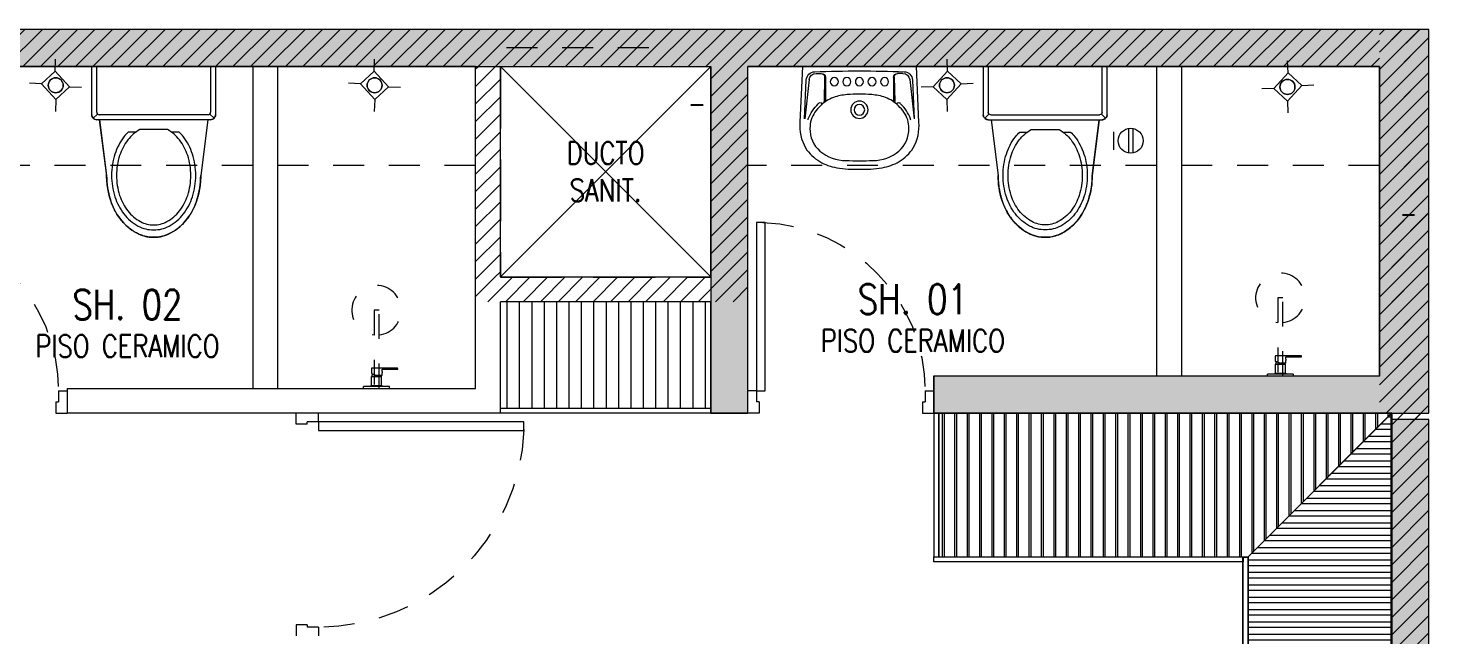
# Model space of a CAD drawing. Header units: millimetres. Extents: x 3738 to 3833, y 1327 to 1657.
# Drawn here: x 3785.86 to 3791.52, y 1460.61 to 1463.07 of the extents above; entities that cross this region are included whole.
import ezdxf
from ezdxf.enums import TextEntityAlignment as Align

# ---------------------------------------------------------------- set-up
doc = ezdxf.new("R2010")
doc.units = ezdxf.units.MM
for name, pattern in [('HIDDEN', [0.375, 0.25, -0.125]), ('HIDDEN2', [0.1875, 0.125, -0.0625]), ('X-REF_DP_Arquitectura$0$HIDDEN', [0.375, 0.25, -0.125])]:
    doc.linetypes.add(name, pattern=pattern)
doc.layers.get('0').update_dxf_attribs({"color": 251, "lineweight": 9})
for name, color, linetype, lineweight in [('A-07', 251, 'Continuous', 13), ('A-LINEAS', 251, 'Continuous', 13), ('A-MOBILIARIO', 251, 'Continuous', 13), ('A-MURO BAJO', 251, 'Continuous', 13), ('A-MUROS', 251, 'Continuous', 13), ('A-PROYECCIONES', 251, 'HIDDEN2', 13), ('A-SANITARIOS', 251, 'Continuous', 13), ('A-TEXTO-ACABADO PISO', 251, 'Continuous', 13), ('A-TEXTO-AMBIENTE', 251, 'Continuous', 13), ('A_20_Estructuras', 251, 'Continuous', 13), ('A_30_DispositivosSanit', 251, 'Continuous', 13), ('A_50_TextoAmbiente', 251, 'Continuous', 13), ('A_50_TextoIndicaciones', 251, 'Continuous', 13), ('A_50_Vigas', 251, 'X-REF_DP_Arquitectura$0$HIDDEN', 13), ('A_60_HatchEstructuras', 251, 'Continuous', 13), ('DLP_MOBILIARIO FIJO', 251, 'Continuous', 13), ('MURO CF 120', 251, 'Continuous', 13), ('MURO CF 60', 251, 'Continuous', 13)]:
    doc.layers.add(name, color=color, linetype=linetype, lineweight=lineweight)
doc.styles.add('ROMANS', font='romans.shx', dxfattribs={"width": 0.8})
pattern_1 = [(45, (-21.67, -43.67528), (-0.03535534, 0.03535534), [])]
pattern_2 = [(45, (131.3, -47.8), (-0.035355339, 0.035355339), [])]

# ---------------------------------------------------------------- blocks, each defined once
blk = doc.blocks.new('EF-P2-P4')
at = {"layer": 'A_60_HatchEstructuras'}
h = blk.add_hatch(color=256, dxfattribs=at)
h.dxf.hatch_style = 1
h.paths.add_polyline_path([(21.7, -7.525), (11.7, -7.525), (11.7, -7.675), (15.25, -7.675), (15.25, -9.075), (15.45, -9.075), (15.45, -7.675), (18.8, -7.675), (18.8, -9.075), (18.95, -9.075), (18.95, -7.675), (21.5, -7.675), (21.5, -8.925), (19.7, -8.925), (19.7, -9.075), (21.7, -9.075)])
h.paths.add_polyline_path([(15.45, -4.775), (15.25, -4.775), (15.25, -6.175), (11.7, -6.175), (11.7, -6.325), (21.1, -6.325), (21.1, -4.925), (21.525, -4.925), (21.525, -4.775), (19.25, -4.775), (19.25, -4.925), (20.9, -4.925), (20.9, -6.175), (18.5, -6.175), (18.5, -4.775), (18.35, -4.775), (18.35, -6.175), (15.45, -6.175)])
h = blk.add_hatch(color=256, dxfattribs=at)
h.dxf.hatch_style = 1
h.paths.add_polyline_path([(21.7, -9.1), (21.55, -9.1), (21.55, -13.225), (20.85, -13.225), (20.85, -13.375), (21.7, -13.375), (21.7, -12.975), (25.5, -12.975), (25.5, -7.525), (22.7, -7.525), (22.7, -7.675), (25.35, -7.675), (25.35, -10.025), (23.15, -10.025), (23.15, -9.475), (22.7, -9.475), (22.7, -9.625), (23, -9.625), (23, -10.175), (25.35, -10.175), (25.35, -12.825), (21.7, -12.825)])
h.paths.add_polyline_path([(25.88, -9.1), (25.68, -9.1), (25.68, -13.375), (26.5, -13.375), (26.5, -13.225), (25.88, -13.225)])
at = {"layer": 'A_20_Estructuras'}
for points in [[(21.7, -7.525), (11.7, -7.525), (11.7, -7.675), (15.25, -7.675), (15.25, -9.075), (15.45, -9.075), (15.45, -7.675), (18.8, -7.675), (18.8, -9.075), (18.95, -9.075), (18.95, -7.675), (21.5, -7.675), (21.5, -8.925), (19.7, -8.925), (19.7, -9.075), (21.7, -9.075)], [(21.7, -9.1), (21.55, -9.1), (21.55, -13.225), (20.85, -13.225), (20.85, -13.375), (21.7, -13.375), (21.7, -12.975), (25.5, -12.975), (25.5, -7.525), (22.7, -7.525), (22.7, -7.675), (25.35, -7.675), (25.35, -10.025), (23.15, -10.025), (23.15, -9.475), (22.7, -9.475), (22.7, -9.625), (23, -9.625), (23, -10.175), (25.35, -10.175), (25.35, -12.825), (21.7, -12.825)]]:
    blk.add_lwpolyline(points, close=True, dxfattribs=at)
at = {"layer": 'A_20_Estructuras', "linetype": 'HIDDEN', "ltscale": 0.5, "elevation": 0}
blk.add_lwpolyline([(18.55, -7.6), (17.95, -7.6)], dxfattribs=at)
at = {"layer": 'A_50_Vigas', "elevation": 0}
blk.add_lwpolyline([(17.95, -7.675), (17.95, -8.525), (18.8, -8.525)], dxfattribs=at)
blk = doc.blocks.new('JUNTA2')
at = {"layer": 'DLP_MOBILIARIO FIJO'}
h = blk.add_hatch(dxfattribs=at)
h.set_pattern_fill('_USER', color=8, scale=0.05, angle=270, pattern_type=0)
h.set_pattern_definition([(270, (-7201.49215, -2443.0019), (0.05, -9e-18), [])])
h.paths.add_polyline_path([(-4.0521, -8.6021), (-5.88, -8.6), (-5.88, -9.18), (-4.6321, -9.1821)])
h = blk.add_hatch(dxfattribs=at)
h.set_pattern_fill('_USER', color=8, scale=0.05, angle=180, pattern_type=0)
h.set_pattern_definition([(180, (-9815.79287, -3201.479934), (-6e-18, -0.05), [])])
h.paths.add_polyline_path([(-4.0521, -9.7321), (-4.0521, -8.6021), (-4.6321, -9.1821), (-4.6321, -9.7321)])
at = {"layer": 'A-MUROS'}
blk.add_lwpolyline([(-3.9, -12.9), (-4.75, -12.9), (-4.75, -12.75), (-4.05, -12.75), (-4.05, -8.6), (-5.9, -8.6)], dxfattribs=at)
at = {"layer": 'DLP_MOBILIARIO FIJO', "color": 8}
blk.add_lwpolyline([(-4.0521, -8.6021), (-5.88, -8.6), (-5.88, -9.18), (-4.6321, -9.1821)], close=True, dxfattribs=at)
at = {"layer": 'DLP_MOBILIARIO FIJO', "color": 8, "elevation": 0}
blk.add_lwpolyline([(-4.0521, -9.7321), (-4.0521, -8.6021), (-4.6321, -9.1821), (-4.6321, -9.7321)], close=True, dxfattribs=at)
at = {"layer": 'DLP_MOBILIARIO FIJO', "elevation": 0}
for points in [[(-5.9, -9.2), (-5.9, -9.18), (-4.6521, -9.1821), (-4.6521, -9.2021)], [(-4.6521, -9.1821), (-4.6321, -9.1821), (-4.6321, -9.7321), (-4.6521, -9.7321)]]:
    blk.add_lwpolyline(points, close=True, dxfattribs=at)
blk = doc.blocks.new('ducha marsano')
at = {"linetype": 'HIDDEN2', "ltscale": 0.5, "extrusion": (-4.9425e-10, -7.91123e-10, -1)}
for p, q in [((-0.01, 0), (0.01, 0)), ((0.01, 0), (0.01, -0.3155)), ((-0.01, -0.3155), (-0.01, 0)), ((0.0225, -0.0515), (-0.0001, -0.0515)), ((0.0225, -0.0515), (0.0225, -0.0627)), ((-0.0205, -0.08), (-0.0205, -0.0601)), ((0.021, -0.0815), (-0.019, -0.0815)), ((-0.0155, -0.058), (-0.0157, -0.058)), ((0.025, -0.0815), (0.021, -0.0815)), ((0.0225, -0.0682), (0.0225, -0.077)), ((0.0225, -0.077), (0.025, -0.077)), ((0.025, -0.077), (0.0771, -0.077)), ((0.0771, -0.0815), (0.025, -0.0815)), ((0.0771, -0.077), (0.0816, -0.077)), ((0.0816, -0.0815), (0.0771, -0.0815)), ((0.0816, -0.077), (0.082, -0.077)), ((0.082, -0.0815), (0.0816, -0.0815)), ((0.082, -0.077), (0.084, -0.077)), ((0.084, -0.0815), (0.082, -0.0815)), ((0.0855, -0.0785), (0.0855, -0.08)), ((0.01, -0.3155), (-0.01, -0.3155))]:
    blk.add_line(p, q, dxfattribs=at)
for centre, radius, start, end in [((-0.0004, -0.0462), 0.02, 323.9581, 354.9298), ((0.0004, -0.0462), 0.02, 185.0702, 195.2705), ((0.019, -0.08), 0.0015, 270, 360), ((-0.084, -0.0785), 0.0015, 90, 180), ((-0.084, -0.08), 0.0015, 180, 270), ((0, -0.3155), 0.1, 95.7392, 84.2608)]:
    blk.add_arc(centre, radius, start, end, dxfattribs=at)
at = {"linetype": 'HIDDEN2', "ltscale": 0.5, "extrusion": (-4.94252e-10, -7.91124e-10, -1)}
blk.add_ellipse((0, -0.0515), major_axis=(-0.0225, -0.0095), ratio=0.001448, start_param=0.425436, end_param=1.567366, dxfattribs=at)
at = {"linetype": 'HIDDEN2', "ltscale": 0.5}
for points, degree in [([(-0.0305, 0), (0, 0), (0.0305, 0)], 2), ([(0.0305, 0), (0.0415, 0), (0.0525, 0)], 2), ([(0.0525, 0), (0.0525, -0.0038), (0.0525, -0.0075)], 2), ([(-0.0525, 0), (-0.0525, -0.0038), (-0.0525, -0.0075)], 2), ([(-0.0525, 0), (-0.0415, 0), (-0.0305, 0)], 2), ([(-0.0525, -0.0075), (-0.0525, -0.0075), (-0.0525, -0.0075)], 2), ([(0.0305, -0.008), (0, -0.008), (-0.0305, -0.008)], 2), ([(-0.0215, -0.008), (-0.0215, -0.0093), (-0.0215, -0.0105)], 2), ([(-0.021, -0.011), (-0.007, -0.011), (0.007, -0.011), (0.021, -0.011)], 3), ([(-0.02, -0.011), (-0.02, -0.0294), (-0.02, -0.0477)], 2), ([(-0.0197, -0.048), (0, -0.048), (0.0197, -0.048)], 2), ([(0.02, -0.011), (0.02, -0.0294), (0.02, -0.0477)], 2), ([(0.0215, -0.008), (0.0215, -0.0093), (0.0215, -0.0105)], 2)]:
    blk.add_open_spline(points, degree=degree, dxfattribs=at)
for points, weights in [([(-0.0525, -0.0075), (-0.0525, -0.0075), (-0.0525, -0.0075)], [1, 0.990847086912, 0.982266230892]), ([(-0.052, -0.008), (-0.0525, -0.008), (-0.0525, -0.0075)], [1, 0.707106781193, 1]), ([(-0.0215, -0.0105), (-0.0215, -0.011), (-0.021, -0.011)], [1, 0.70710678154, 1]), ([(-0.02, -0.0477), (-0.02, -0.048), (-0.0197, -0.048)], [1, 0.707106780138, 1]), ([(0.02, -0.0477), (0.02, -0.048), (0.0197, -0.048)], [1, 0.707106779703, 1]), ([(0.0211, -0.011), (0.0211, -0.011), (0.021, -0.011)], [1, 0.992411795776, 1]), ([(0.052, -0.008), (0.0521, -0.008), (0.0521, -0.008)], [1, 0.992411795771, 1])]:
    blk.add_rational_spline(points, weights, degree=2, dxfattribs=at)
for points, knots in [([(-0.0305, -0.008), (-0.0332, -0.008), (-0.0374, -0.008), (-0.0424, -0.008), (-0.0458, -0.008), (-0.0486, -0.008), (-0.0512, -0.008), (-0.052, -0.008), (-0.052, -0.008)], [0, 0, 0, 0, 8.104572, 12.495263, 16.885954, 21.276645, 25.667336, 33.771908, 33.771908, 33.771908, 33.771908]), ([(0.052, -0.008), (0.052, -0.008), (0.0512, -0.008), (0.0486, -0.008), (0.0458, -0.008), (0.0424, -0.008), (0.0374, -0.008), (0.0332, -0.008), (0.0305, -0.008)], [0, 0, 0, 0, 8.104572, 12.495263, 16.885954, 21.276645, 25.667336, 33.771908, 33.771908, 33.771908, 33.771908]), ([(0.0225, -0.0682), (0.0225, -0.0682), (0.0225, -0.0682), (0.0225, -0.0679), (0.0224, -0.0677), (0.0224, -0.0672), (0.0224, -0.0669), (0.0223, -0.0662), (0.0223, -0.0658), (0.0223, -0.0652), (0.0223, -0.0648), (0.0224, -0.0641), (0.0224, -0.0638), (0.0224, -0.0633), (0.0225, -0.0631), (0.0225, -0.0628), (0.0225, -0.0627), (0.0225, -0.0627)], [0.4148436, 0.4148436, 0.4148436, 0.4148436, 0.5185541, 0.5185541, 0.6222645, 0.6222645, 0.7259759, 0.7259759, 0.8296873, 0.8296873, 0.9333987, 0.9333987, 1.03711, 1.03711, 1.1408205, 1.1408205, 1.2445309, 1.2445309, 1.2445309, 1.2445309])]:
    blk.add_open_spline(points, degree=3, knots=knots, dxfattribs=at)
for points, weights, degree, knots in [([(0.0211, -0.011), (0.0211, -0.011), (0.0211, -0.011), (0.0211, -0.011), (0.0214, -0.0109), (0.0215, -0.0107), (0.0215, -0.0105)], [0.918641037743, 0.918640949346, 0.918640860949, 0.918640772552, 0.789223156395, 0.789223156395, 0.918640772552], 3, [0.1238988, 0.1238988, 0.1238988, 0.1238988, 0.1238993, 0.1238993, 0.1238993, 0.78603, 0.78603, 0.78603, 0.78603]), ([(0.0521, -0.008), (0.0521, -0.008), (0.0521, -0.008), (0.0525, -0.0079), (0.0525, -0.0075)], [0.918641037749, 0.918640905153, 0.918640772558, 0.724517853988, 0.918640772558], 2, [0.1238988, 0.1238988, 0.1238988, 0.1238993, 0.1238993, 0.7860311, 0.7860311, 0.7860311])]:
    blk.add_rational_spline(points, weights, degree=degree, knots=knots, dxfattribs=at)
blk = doc.blocks.new('SIFON JET_PLANTA')
at = {"extrusion": (-2.64698e-23, 6.61744e-24, -1)}
for p, q in [((-0.215, 0.2278, 0), (-0.2149, 0.2323, 0)), ((-0.215, 0.2234, 0), (-0.215, 0.2278, 0)), ((-0.2149, 0.2323, 0), (-0.2142, 0.2356, 0)), ((-0.2142, 0.2356, 0), (-0.2129, 0.239, 0)), ((-0.2129, 0.239, 0), (-0.211, 0.2419, 0)), ((-0.211, 0.2419, 0), (-0.2091, 0.2441, 0)), ((-0.2091, 0.2441, 0), (-0.2077, 0.2455, 0)), ((-0.2077, 0.2455, 0), (-0.2055, 0.247, 0)), ((-0.2055, 0.247, 0), (-0.2007, 0.2492, 0)), ((-0.2007, 0.2492, 0), (-0.195, 0.25, 0)), ((-0.195, 0.25, 0), (-0.195, 0.25, 0)), ((-0.195, 0.25, 0), (-0.1605, 0.25, 0)), ((-0.1605, 0.25, 0), (-0.0975, 0.25, 0)), ((-0.0975, 0.25, 0), (-0.0323, 0.25, 0)), ((-0.0323, 0.25, 0), (0, 0.25, 0)), ((0, 0.25, 0), (0, -0.25, 0)), ((-0.5693, 0.1629, 0), (-0.5517, 0.1703, 0)), ((-0.5517, 0.1703, 0), (-0.5465, 0.1722, 0)), ((-0.5465, 0.1722, 0), (-0.5385, 0.1749, 0)), ((-0.5385, 0.1749, 0), (-0.5346, 0.176, 0)), ((-0.5346, 0.176, 0), (-0.5265, 0.1784, 0)), ((-0.5265, 0.1784, 0), (-0.5216, 0.1797, 0)), ((-0.5216, 0.1797, 0), (-0.5148, 0.1813, 0)), ((-0.5148, 0.1813, 0), (-0.5079, 0.1829, 0)), ((-0.5079, 0.1829, 0), (-0.5016, 0.1842, 0)), ((-0.5016, 0.1842, 0), (-0.4865, 0.1867, 0)), ((-0.4865, 0.1867, 0), (-0.4763, 0.188, 0)), ((-0.4763, 0.188, 0), (-0.4726, 0.1884, 0)), ((-0.4726, 0.1884, 0), (-0.4636, 0.1892, 0)), ((-0.4636, 0.1892, 0), (-0.4549, 0.1897, 0)), ((-0.4549, 0.1897, 0), (-0.449, 0.1899, 0)), ((-0.449, 0.1899, 0), (-0.44, 0.19, 0)), ((-0.44, 0.19, 0), (-0.4322, 0.191, 0)), ((-0.4322, 0.191, 0), (-0.215, 0.2181, 0)), ((-0.215, 0.2181, 0), (-0.215, 0.2234, 0)), ((-0.6453, 0.108, 0), (-0.6386, 0.1152, 0)), ((-0.6386, 0.1152, 0), (-0.6326, 0.121, 0)), ((-0.6326, 0.121, 0), (-0.6299, 0.1235, 0)), ((-0.6299, 0.1235, 0), (-0.6251, 0.1276, 0)), ((-0.6251, 0.1276, 0), (-0.6206, 0.1314, 0)), ((-0.6206, 0.1314, 0), (-0.6168, 0.1344, 0)), ((-0.6168, 0.1344, 0), (-0.6106, 0.1389, 0)), ((-0.6106, 0.1389, 0), (-0.6061, 0.142, 0)), ((-0.6061, 0.142, 0), (-0.6, 0.1461, 0)), ((-0.6, 0.1461, 0), (-0.5963, 0.1484, 0)), ((-0.5963, 0.1484, 0), (-0.5908, 0.1517, 0)), ((-0.5908, 0.1517, 0), (-0.5862, 0.1543, 0)), ((-0.5862, 0.1543, 0), (-0.5794, 0.158, 0)), ((-0.5794, 0.158, 0), (-0.5693, 0.1629, 0)), ((-0.6793, 0.0547, 0), (-0.6779, 0.0582, 0)), ((-0.6779, 0.0582, 0), (-0.6745, 0.0655, 0)), ((-0.6745, 0.0655, 0), (-0.6722, 0.0699, 0)), ((-0.6745, 0.0655, 0), (-0.6745, 0.0655, 0)), ((-0.6722, 0.0699, 0), (-0.6705, 0.0728, 0)), ((-0.6705, 0.0728, 0), (-0.669, 0.0755, 0)), ((-0.669, 0.0755, 0), (-0.6672, 0.0785, 0)), ((-0.6672, 0.0785, 0), (-0.665, 0.082, 0)), ((-0.665, 0.082, 0), (-0.6634, 0.0845, 0)), ((-0.6634, 0.0845, 0), (-0.6611, 0.088, 0)), ((-0.6611, 0.088, 0), (-0.657, 0.0936, 0)), ((-0.657, 0.0936, 0), (-0.6534, 0.0984, 0)), ((-0.657, 0.0936, 0), (-0.657, 0.0936, 0)), ((-0.6534, 0.0984, 0), (-0.6503, 0.1023, 0)), ((-0.6534, 0.0984, 0), (-0.6534, 0.0984, 0)), ((-0.6503, 0.1023, 0), (-0.6453, 0.108, 0)), ((-0.69, 0, 0), (-0.6899, 0.0044, 0)), ((-0.6899, 0.0044, 0), (-0.6897, 0.0096, 0)), ((-0.6897, 0.0096, 0), (-0.6893, 0.014, 0)), ((-0.6893, 0.014, 0), (-0.6887, 0.0194, 0)), ((-0.6887, 0.0194, 0), (-0.6881, 0.0236, 0)), ((-0.6881, 0.0236, 0), (-0.6872, 0.0284, 0)), ((-0.6881, 0.0236, 0), (-0.6881, 0.0236, 0)), ((-0.6872, 0.0284, 0), (-0.6867, 0.031, 0)), ((-0.6867, 0.031, 0), (-0.6855, 0.0361, 0)), ((-0.6855, 0.0361, 0), (-0.6838, 0.0421, 0)), ((-0.6855, 0.0361, 0), (-0.6855, 0.0361, 0)), ((-0.6838, 0.0421, 0), (-0.6819, 0.048, 0)), ((-0.6838, 0.0421, 0), (-0.6838, 0.0421, 0)), ((-0.6819, 0.048, 0), (-0.6804, 0.0521, 0)), ((-0.6804, 0.0521, 0), (-0.6793, 0.0547, 0)), ((-0.6899, -0.0065, 0), (-0.69, 0, 0)), ((-0.6896, -0.0111, 0), (-0.6899, -0.0065, 0)), ((-0.6891, -0.0164, 0), (-0.6896, -0.0111, 0)), ((-0.6881, -0.0232, 0), (-0.6891, -0.0164, 0)), ((-0.6876, -0.0264, 0), (-0.6881, -0.0232, 0)), ((-0.687, -0.0296, 0), (-0.6876, -0.0264, 0)), ((-0.6864, -0.0321, 0), (-0.687, -0.0296, 0)), ((-0.6855, -0.0361, 0), (-0.6864, -0.0321, 0)), ((-0.6838, -0.0419, 0), (-0.6855, -0.0361, 0)), ((-0.6827, -0.0457, 0), (-0.6838, -0.0419, 0)), ((-0.6814, -0.0492, 0), (-0.6827, -0.0457, 0)), ((-0.6803, -0.0522, 0), (-0.6814, -0.0492, 0)), ((-0.6792, -0.0551, 0), (-0.6803, -0.0522, 0)), ((-0.6779, -0.0581, 0), (-0.6792, -0.0551, 0)), ((-0.677, -0.0602, 0), (-0.6779, -0.0581, 0)), ((-0.6751, -0.0642, 0), (-0.677, -0.0602, 0)), ((-0.6722, -0.0699, 0), (-0.6751, -0.0642, 0)), ((-0.6706, -0.0727, 0), (-0.6722, -0.0699, 0)), ((-0.6679, -0.0774, 0), (-0.6706, -0.0727, 0)), ((-0.6646, -0.0826, 0), (-0.6679, -0.0774, 0)), ((-0.6623, -0.0862, 0), (-0.6646, -0.0826, 0)), ((-0.6599, -0.0897, 0), (-0.6623, -0.0862, 0)), ((-0.6554, -0.0958, 0), (-0.6599, -0.0897, 0)), ((-0.6494, -0.1032, 0), (-0.6554, -0.0958, 0)), ((-0.6458, -0.1074, 0), (-0.6494, -0.1032, 0)), ((-0.64, -0.1137, 0), (-0.6458, -0.1074, 0)), ((-0.6379, -0.1158, 0), (-0.64, -0.1137, 0)), ((-0.6347, -0.119, 0), (-0.6379, -0.1158, 0)), ((-0.6335, -0.1201, 0), (-0.6347, -0.119, 0)), ((-0.6347, -0.119, 0), (-0.6347, -0.119, 0)), ((-0.6318, -0.1217, 0), (-0.6335, -0.1201, 0)), ((-0.6305, -0.123, 0), (-0.6318, -0.1217, 0)), ((-0.6318, -0.1217, 0), (-0.6318, -0.1217, 0)), ((-0.6288, -0.1244, 0), (-0.6305, -0.123, 0)), ((-0.6276, -0.1255, 0), (-0.6288, -0.1244, 0)), ((-0.6262, -0.1268, 0), (-0.6276, -0.1255, 0)), ((-0.6245, -0.1281, 0), (-0.6262, -0.1268, 0)), ((-0.6235, -0.1291, 0), (-0.6245, -0.1281, 0)), ((-0.6245, -0.1281, 0), (-0.6245, -0.1281, 0)), ((-0.6223, -0.13, 0), (-0.6235, -0.1291, 0)), ((-0.6215, -0.1307, 0), (-0.6223, -0.13, 0)), ((-0.6204, -0.1315, 0), (-0.6215, -0.1307, 0)), ((-0.6193, -0.1324, 0), (-0.6204, -0.1315, 0)), ((-0.6179, -0.1335, 0), (-0.6193, -0.1324, 0)), ((-0.6168, -0.1344, 0), (-0.6179, -0.1335, 0)), ((-0.6153, -0.1355, 0), (-0.6168, -0.1344, 0)), ((-0.6142, -0.1363, 0), (-0.6153, -0.1355, 0)), ((-0.612, -0.1379, 0), (-0.6142, -0.1363, 0)), ((-0.6086, -0.1403, 0), (-0.612, -0.1379, 0)), ((-0.607, -0.1415, 0), (-0.6086, -0.1403, 0)), ((-0.6058, -0.1422, 0), (-0.607, -0.1415, 0)), ((-0.6039, -0.1435, 0), (-0.6058, -0.1422, 0)), ((-0.602, -0.1448, 0), (-0.6039, -0.1435, 0)), ((-0.6004, -0.1458, 0), (-0.602, -0.1448, 0)), ((-0.5987, -0.1469, 0), (-0.6004, -0.1458, 0)), ((-0.5964, -0.1483, 0), (-0.5987, -0.1469, 0)), ((-0.595, -0.1492, 0), (-0.5964, -0.1483, 0)), ((-0.5936, -0.15, 0), (-0.595, -0.1492, 0)), ((-0.5918, -0.1511, 0), (-0.5936, -0.15, 0)), ((-0.5896, -0.1524, 0), (-0.5918, -0.1511, 0)), ((-0.5871, -0.1538, 0), (-0.5896, -0.1524, 0)), ((-0.5833, -0.1559, 0), (-0.5871, -0.1538, 0)), ((-0.5781, -0.1587, 0), (-0.5833, -0.1559, 0)), ((-0.5759, -0.1598, 0), (-0.5781, -0.1587, 0)), ((-0.5738, -0.1608, 0), (-0.5759, -0.1598, 0)), ((-0.5702, -0.1625, 0), (-0.5738, -0.1608, 0)), ((-0.5675, -0.1637, 0), (-0.5702, -0.1625, 0)), ((-0.5659, -0.1645, 0), (-0.5675, -0.1637, 0)), ((-0.5644, -0.1652, 0), (-0.5659, -0.1645, 0)), ((-0.5614, -0.1664, 0), (-0.5644, -0.1652, 0)), ((-0.5598, -0.1671, 0), (-0.5614, -0.1664, 0)), ((-0.5568, -0.1683, 0), (-0.5598, -0.1671, 0)), ((-0.5543, -0.1693, 0), (-0.5568, -0.1683, 0)), ((-0.551, -0.1706, 0), (-0.5543, -0.1693, 0)), ((-0.5491, -0.1713, 0), (-0.551, -0.1706, 0)), ((-0.5465, -0.1722, 0), (-0.5491, -0.1713, 0)), ((-0.5449, -0.1728, 0), (-0.5465, -0.1722, 0)), ((-0.5428, -0.1735, 0), (-0.5449, -0.1728, 0)), ((-0.5412, -0.174, 0), (-0.5428, -0.1735, 0)), ((-0.5385, -0.1749, 0), (-0.5412, -0.174, 0)), ((-0.5352, -0.1759, 0), (-0.5385, -0.1749, 0)), ((-0.5385, -0.1749, 0), (-0.5385, -0.1749, 0)), ((-0.5321, -0.1768, 0), (-0.5352, -0.1759, 0)), ((-0.5296, -0.1775, 0), (-0.5321, -0.1768, 0)), ((-0.5267, -0.1783, 0), (-0.5296, -0.1775, 0)), ((-0.5238, -0.1791, 0), (-0.5267, -0.1783, 0)), ((-0.5267, -0.1783, 0), (-0.5267, -0.1783, 0)), ((-0.5217, -0.1796, 0), (-0.5238, -0.1791, 0)), ((-0.5177, -0.1807, 0), (-0.5217, -0.1796, 0)), ((-0.5151, -0.1813, 0), (-0.5177, -0.1807, 0)), ((-0.5118, -0.1821, 0), (-0.5151, -0.1813, 0)), ((-0.5094, -0.1826, 0), (-0.5118, -0.1821, 0)), ((-0.5066, -0.1832, 0), (-0.5094, -0.1826, 0)), ((-0.5022, -0.184, 0), (-0.5066, -0.1832, 0)), ((-0.4974, -0.1849, 0), (-0.5022, -0.184, 0)), ((-0.495, -0.1854, 0), (-0.4974, -0.1849, 0)), ((-0.4974, -0.1849, 0), (-0.4974, -0.1849, 0)), ((-0.4936, -0.1856, 0), (-0.495, -0.1854, 0)), ((-0.4916, -0.1859, 0), (-0.4936, -0.1856, 0)), ((-0.4884, -0.1864, 0), (-0.4916, -0.1859, 0)), ((-0.4862, -0.1867, 0), (-0.4884, -0.1864, 0)), ((-0.4824, -0.1872, 0), (-0.4862, -0.1867, 0)), ((-0.4812, -0.1874, 0), (-0.4824, -0.1872, 0)), ((-0.4785, -0.1877, 0), (-0.4812, -0.1874, 0)), ((-0.4761, -0.188, 0), (-0.4785, -0.1877, 0)), ((-0.4735, -0.1883, 0), (-0.4761, -0.188, 0)), ((-0.4695, -0.1887, 0), (-0.4735, -0.1883, 0)), ((-0.4651, -0.189, 0), (-0.4695, -0.1887, 0)), ((-0.4639, -0.1891, 0), (-0.4651, -0.189, 0)), ((-0.4651, -0.189, 0), (-0.4651, -0.189, 0)), ((-0.4619, -0.1893, 0), (-0.4639, -0.1891, 0)), ((-0.4592, -0.1894, 0), (-0.4619, -0.1893, 0)), ((-0.4568, -0.1896, 0), (-0.4592, -0.1894, 0)), ((-0.455, -0.1897, 0), (-0.4568, -0.1896, 0)), ((-0.4518, -0.1898, 0), (-0.455, -0.1897, 0)), ((-0.449, -0.1899, 0), (-0.4518, -0.1898, 0)), ((-0.4467, -0.1899, 0), (-0.449, -0.1899, 0)), ((-0.4428, -0.19, 0), (-0.4467, -0.1899, 0)), ((-0.44, -0.19, 0), (-0.4428, -0.19, 0)), ((-0.215, -0.2181, 0), (-0.44, -0.19, 0)), ((-0.215, -0.227, 0), (-0.215, -0.2181, 0)), ((-0.215, -0.23, 0), (-0.215, -0.227, 0)), ((-0.2147, -0.2335, 0), (-0.215, -0.23, 0)), ((-0.2138, -0.2369, 0), (-0.2147, -0.2335, 0)), ((-0.2126, -0.2395, 0), (-0.2138, -0.2369, 0)), ((-0.2138, -0.2369, 0), (-0.2138, -0.2369, 0)), ((-0.2108, -0.2423, 0), (-0.2126, -0.2395, 0)), ((-0.2126, -0.2395, 0), (-0.2126, -0.2395, 0)), ((-0.2091, -0.2441, 0), (-0.2108, -0.2423, 0)), ((-0.2108, -0.2423, 0), (-0.2108, -0.2423, 0)), ((-0.2108, -0.2423, 0), (-0.2108, -0.2423, 0)), ((-0.209, -0.244, 0), (-0.2091, -0.2441, 0)), ((-0.2067, -0.2462, 0), (-0.209, -0.244, 0)), ((-0.209, -0.244, 0), (-0.209, -0.244, 0)), ((-0.2029, -0.2484, 0), (-0.2067, -0.2462, 0)), ((-0.2067, -0.2462, 0), (-0.2067, -0.2462, 0)), ((-0.1995, -0.2495, 0), (-0.2029, -0.2484, 0)), ((-0.2029, -0.2484, 0), (-0.2029, -0.2484, 0)), ((-0.195, -0.25, 0), (-0.1995, -0.2495, 0)), ((0, -0.25, 0), (-0.195, -0.25, 0))]:
    blk.add_line(p, q, dxfattribs=at)
for p, q in [((-0.215, -0.23, 0), (-0.215, 0.23, 0)), ((-0.2091, 0.2441, 0), (-0.1921, 0.2271, 0)), ((-0.195, 0.25, 0), (0, 0.25, 0)), ((-0.185, 0.23, 0), (0, 0.23, 0)), ((0, 0.25, 0), (0, -0.25, 0)), ((-0.215, 0.2181, 0), (-0.44, 0.19, 0)), ((-0.195, -0.22, 0), (-0.195, 0.22, 0)), ((-0.265, 0.0718, 0), (-0.265, 0.1028, 0)), ((-0.255, -0.0562, 0), (-0.255, 0.0562, 0)), ((-0.265, -0.1028, 0), (-0.265, -0.0718, 0)), ((-0.215, -0.2181, 0), (-0.44, -0.19, 0)), ((-0.2091, -0.2441, 0), (-0.1921, -0.2271, 0)), ((0, -0.25, 0), (-0.195, -0.25, 0)), ((0, -0.23, 0), (-0.185, -0.23, 0))]:
    blk.add_line(p, q)
at = {"elevation": 0}
for points in [[(-0.265, 0.1028, 0.0362), (-0.2844, 0.1202, 0.08725), (-0.3535, 0.1565, 0.077598), (-0.44, 0.17, 0.077598), (-0.5265, 0.1565, 0.08725), (-0.5956, 0.1202, 0.105601), (-0.6443, 0.0627, 0.12364), (-0.66, 0, 0.12364), (-0.6443, -0.0627, 0.105601), (-0.5956, -0.1202, 0.08725), (-0.5265, -0.1565, 0.077598), (-0.44, -0.17, 0.077598)], [(-0.255, 0.0562, 0.100268), (-0.2967, 0.1044, 0.08725), (-0.3596, 0.1374, 0.077598), (-0.44, 0.15, 0.077598), (-0.5204, 0.1374, 0.08725), (-0.5833, 0.1044, 0.105601), (-0.6266, 0.0532, 0.12364), (-0.64, 0, 0.12364), (-0.6266, -0.0532, 0.105601), (-0.5833, -0.1044, 0.08725), (-0.5204, -0.1374, 0.077598), (-0.44, -0.15, 0.077598)], [(-0.44, -0.15, 0.077598), (-0.3596, -0.1374, 0.08725), (-0.2967, -0.1044, 0.100268), (-0.255, -0.0562, 0.12364)], [(-0.44, -0.17, 0.077598), (-0.3535, -0.1565, 0.08725), (-0.2844, -0.1202, 0.0362), (-0.265, -0.1028, 0.12364)]]:
    blk.add_lwpolyline(points, format="xyb", dxfattribs=at)
for centre, radius, start, end in [((-0.195, 0.23, 0), 0.02, 90, 180), ((-0.185, 0.22, 0), 0.01, 90, 180), ((-0.4613, -0.0702, 0), 0.257, 107.4741, 127.2348), ((-0.44, -0.1379, 0), 0.3279, 90, 107.4741), ((-0.4939, -0.0273, 0), 0.203, 127.2348, 151.4088), ((-0.544, 0, 0), 0.146, 151.4088, 180), ((-0.544, 0, 0), 0.146, 180, 208.5912), ((-0.4939, 0.0273, 0), 0.203, 208.5912, 232.7652), ((-0.4613, 0.0702, 0), 0.257, 232.7652, 252.5259), ((-0.44, 0.1379, 0), 0.3279, 252.5259, 270), ((-0.185, -0.22, 0), 0.01, 180, 270), ((-0.195, -0.23, 0), 0.02, 180, 270)]:
    blk.add_arc(centre, radius, start, end)
blk = doc.blocks.new('*U258')
for p, q in [((0.01, 0.855), (0.01, 0.9)), ((0.055, 0.855), (0.01, 0.855)), ((0.1, 0.865), (0.055, 0.865)), ((0.055, 0.855), (0.055, 0.865)), ((0.1, 0.865), (0.1, 0.9)), ((0.055, 0.045), (0.01, 0.045)), ((0.01, 0.045), (0.01, 0)), ((0.055, 0.045), (0.055, 0.035)), ((0.1, 0.035), (0.055, 0.035)), ((0.1, 0.035), (0.1, 0))]:
    blk.add_line(p, q)
blk.add_lwpolyline([(0.93, 0.07), (0.93, 0.035), (0.1, 0.035), (0.1, 0.07)], close=True)
at = {"color": 7, "linetype": 'HIDDEN2'}
blk.add_arc((0.0995, 0.0339), 0.8311, 2.2301, 89.9672, dxfattribs=at)
blk = doc.blocks.new('*U281')
for p, q in [((0.01, 0.705), (0.01, 0.75)), ((0.1, 0.715), (0.1, 0.75)), ((0.055, 0.705), (0.01, 0.705)), ((0.1, 0.715), (0.055, 0.715)), ((0.055, 0.705), (0.055, 0.715)), ((0.055, 0.045), (0.01, 0.045)), ((0.01, 0.045), (0.01, 0)), ((0.055, 0.045), (0.055, 0.035)), ((0.1, 0.035), (0.055, 0.035)), ((0.1, 0.035), (0.1, 0))]:
    blk.add_line(p, q)
blk.add_lwpolyline([(0.78, 0.07), (0.78, 0.035), (0.1, 0.035), (0.1, 0.07)], close=True)
at = {"color": 7, "linetype": 'HIDDEN2'}
blk.add_arc((0.0996, 0.0341), 0.6809, 2.2301, 89.9672, dxfattribs=at)
blk = doc.blocks.new('BOWL-ITALGRIF_VARADERO_01')
for p, q in [((-0.2032, -0.1971), (-0.2208, -0.038)), ((0.2032, -0.1971), (0.2208, -0.038)), ((-0.1404, -0.2077), (-0.1424, -0.1083)), ((-0.1375, -0.205), (-0.1375, -0.1117)), ((0.1375, -0.205), (0.1375, -0.1117)), ((0.1404, -0.2077), (0.1424, -0.1083)), ((-0.1753, -0.222), (-0.1544, -0.222)), ((0.1753, -0.222), (0.1544, -0.222))]:
    blk.add_line(p, q)
for points in [[(-0.0917, 0.1589, -0.02989), (-0.0456, 0.1646, -0.007822), (0.0456, 0.1646, -0.02989), (0.0918, 0.1589, -0.091737), (0.1601, 0.1343, -0.112496), (0.2175, 0.0792, -0.147885), (0.2402, -0.0257), (0.23, -0.25), (-0.23, -0.25), (-0.2402, -0.0257, -0.147885), (-0.2175, 0.0792, -0.112496), (-0.1601, 0.1343, -0.091737)], [(-0.0496, -0.1363, -0.062677), (-0.1048, -0.1249, -0.110639), (-0.1576, -0.091, -0.120976), (-0.195, -0.0344, -0.061198), (-0.2, 0, -0.21707), (-0.1593, 0.092, -0.174983), (-0.0545, 0.1298, -0.010618), (0, 0.131, -0.010618), (0.0545, 0.1298, -0.174983), (0.1593, 0.092, -0.21707), (0.2, 0, -0.061198), (0.195, -0.0344, -0.120976), (0.1576, -0.091, -0.110639), (0.1048, -0.1249, -0.062677), (0.0496, -0.1363, -0.017583), (0, -0.138, -0.017583)]]:
    blk.add_lwpolyline(points, format="xyb", close=True)
for points in [[(-0.2216, -0.0381), (-0.2145, -0.1954, 0.390823), (-0.1807, -0.2288, 0.017524), (0.1807, -0.2288, 0.390823), (0.2145, -0.1954), (0.2216, -0.0381)], [(-0.2072, -0.035, 0.005), (-0.2064, -0.038, 0.121292), (-0.166, -0.0996, 0.007977), (-0.1624, -0.1031)], [(0.2072, -0.035, -0.005), (0.2064, -0.038, -0.121292), (0.166, -0.0996, -0.007977), (0.1624, -0.1031)]]:
    blk.add_lwpolyline(points, format="xyb")
for centre, radius in [((0, -0.075), 0.035), ((0, -0.075), 0.0215), ((-0.1015, -0.1885), 0.0165), ((-0.051, -0.1885), 0.0165), ((0, -0.1885), 0.0165), ((0.051, -0.1885), 0.0165), ((0.1015, -0.1885), 0.0165)]:
    blk.add_circle(centre, radius)
for centre, radius, start, end in [((-0.1583, -0.0987), 0.006, 226.6431, 46.6431), ((-0.1404, -0.1083), 0.002, 54.3619, 181.1374), ((-0.1355, -0.1117), 0.002, 56.7109, 180), ((0.1355, -0.1117), 0.002, 0, 123.2891), ((0.1404, -0.1083), 0.002, 358.8626, 125.6381), ((0.1583, -0.0987), 0.006, 133.3569, 313.3569), ((0.1048, -0.1249), 9.094947017729287e-16, 0, 217.6714), ((-0.1753, -0.194), 0.028, 186.3111, 270), ((-0.1545, -0.205), 0.017, 270, 0), ((-0.1544, -0.208), 0.014, 270, 1.1374), ((0.1545, -0.205), 0.017, 180, 270), ((0.1544, -0.208), 0.014, 178.8626, 270), ((0.1753, -0.194), 0.028, 270, 353.6889)]:
    blk.add_arc(centre, radius, start, end)
blk = doc.blocks.new('DPTO 75')
at = {"layer": 'DLP_MOBILIARIO FIJO'}
h = blk.add_hatch(dxfattribs=at)
h.set_pattern_fill('_USER', color=8, scale=0.05, angle=180, pattern_type=0)
h.set_pattern_definition([(180, (-9852.01571, -3180.74786), (-6e-18, -0.05), [])])
h.paths.add_polyline_path([(-12.45, 2.68), (-12.45, 1.55), (-11.87, 2.13), (-11.87, 2.68)])
h = blk.add_hatch(dxfattribs=at)
h.set_pattern_fill('_USER', color=8, scale=0.05, angle=270, pattern_type=0)
h.set_pattern_definition([(270, (-7237.714987, -2422.269825), (0.05, -9e-18), [])])
h.paths.add_polyline_path([(-12.45, 1.55), (-10.62, 1.55), (-10.62, 2.13), (-11.87, 2.13)])
h = blk.add_hatch(dxfattribs=at)
h.set_pattern_fill('_USER', color=8, scale=0.05, angle=270, pattern_type=0)
h.set_pattern_definition([(270, (-8.90003, 1.15), (0.05, -9e-18), [])])
h.paths.add_polyline_path([(-9.7, 1.1), (-8.85, 1.1), (-8.85, 1.53), (-9.7, 1.53)])
at = {"layer": 'A-LINEAS'}
for p, q in [((-8.85, 0.15, 0), (-9.7, 1, 0)), ((-8.85, 1), (-9.7, 0.15, 0))]:
    blk.add_line(p, q, dxfattribs=at)
at = {"layer": 'A-MURO BAJO'}
for p, q in [((-7.95, 0.15, 0), (-7.95, 1.45, 0)), ((-7.85, 0.15, 0), (-7.85, 1.45, 0)), ((-11.6, 0.15, 0), (-11.6, 1.4, 0)), ((-11.5, 0.15, 0), (-11.5, 1.4, 0))]:
    blk.add_line(p, q, dxfattribs=at)
at = {"layer": 'A-MUROS'}
for p, q in [((-12.45, 1.55, 0), (-12.45, 5.7, 0)), ((-10.6, 1.55, 0), (-12.45, 1.55, 0)), ((-10.6, 1.55, 0), (-10.6, 1.4, 0)), ((-9.85, 1.55, 0), (-9.85, 0.15, 0)), ((-9.85, 1.55, 0), (-9.7, 1.55, 0)), ((-9.7, 1.55, 0), (-9.7, 1.1, 0)), ((-8.85, 1.55, 0), (-8.85, 1.1, 0)), ((-8.85, 1.55, 0), (-7.1, 1.55, 0)), ((-7.1, 1.45, 0), (-7.1, 1.55, 0)), ((-8.75, 1.45, 0), (-8.75, 0.15, 0)), ((-7.1, 1.45, 0), (-8.75, 1.45, 0)), ((-12.4, 1.4, 0), (-12.4, 0.15, 0)), ((-10.6, 1.4, 0), (-12.4, 1.4, 0)), ((-9.7, 1.1, 0), (-8.85, 1.1, 0)), ((-9.7, 1, 0), (-9.7, 0.15, 0)), ((-8.85, 1, 0), (-9.7, 1, 0)), ((-8.85, 1, 0), (-8.85, 0.15, 0)), ((-12.4, 0.15, 0), (-9.85, 0.15, 0)), ((-8.85, 0.15, 0), (-9.7, 0.15, 0)), ((-8.75, 0.15, 0), (-6.35, 0.15, 0)), ((-12.6, 0, 0), (-2.6, 0, 0))]:
    blk.add_line(p, q, dxfattribs=at)
at = {"layer": 'A-PROYECCIONES'}
for p, q in [((-12.4, 0.55, 0), (-9.85, 0.55, 0)), ((-8.75, 0.55, 0), (-6.35, 0.55, 0))]:
    blk.add_line(p, q, dxfattribs=at)
at = {"layer": 'DLP_MOBILIARIO FIJO', "color": 8, "elevation": 0}
for points in [[(-12.45, 2.68), (-12.45, 1.55), (-11.87, 2.13), (-11.87, 2.68)], [(-12.45, 1.55), (-10.62, 1.55), (-10.62, 2.13), (-11.87, 2.13)]]:
    blk.add_lwpolyline(points, close=True, dxfattribs=at)
at = {"layer": 'DLP_MOBILIARIO FIJO', "elevation": 0}
for points in [[(-11.85, 2.13), (-11.87, 2.13), (-11.87, 2.68), (-11.85, 2.68)], [(-10.6, 2.15), (-10.6, 2.13), (-11.85, 2.13), (-11.85, 2.15)], [(-10.62, 1.55), (-10.6, 1.55), (-10.6, 2.13), (-10.62, 2.13)]]:
    blk.add_lwpolyline(points, close=True, dxfattribs=at)
at = {"layer": 'DLP_MOBILIARIO FIJO'}
blk.add_lwpolyline([(-8.85, 1.55), (-8.85, 1.53), (-9.7, 1.53), (-9.7, 1.55)], close=True, dxfattribs=at)
at = {"layer": 'A-MOBILIARIO', "xscale": -1}
blk.add_blockref('*U258', (-8.015, 1.55), dxfattribs=at)
at = {"layer": 'A-MOBILIARIO', "xscale": -1.000000000000001, "rotation": 90}
for p in [(-9.85, 1.56, 0), (-6.35, 1.56, 0)]:
    blk.add_blockref('*U281', p, dxfattribs=at)
at = {"layer": 'A-SANITARIOS', "extrusion": (4.9425e-10, -7.91123e-10, -1), "rotation": 7.00357745158286e-07}
for p in [(8.35, 1.45, 0), (12, 1.4, 0)]:
    blk.add_blockref('ducha marsano', p, dxfattribs=at)
at = {"layer": 'A-SANITARIOS', "extrusion": (-4.49068e-08, -3.60286e-08, -1), "zscale": -1.000000000000001, "rotation": 270.000001331223}
blk.add_blockref('SIFON JET_PLANTA', (11.05, 0.15, 0), dxfattribs=at)
at = {"layer": 'A-SANITARIOS', "extrusion": (-4.49068e-08, 3.60286e-08, 1), "rotation": 270.0000013312234}
blk.add_blockref('SIFON JET_PLANTA', (-7.45, 0.15, 0), dxfattribs=at)
at = {"layer": 'A-SANITARIOS', "xscale": -1}
blk.add_blockref('BOWL-ITALGRIF_VARADERO_01', (-10.3, 0.4, 0), dxfattribs=at)
blk = doc.blocks.new('TC_PT')
at = {"rotation": 180}
blk.add_blockref('DPTO 75', (10.45, 3.525, 0), dxfattribs=at)
blk = doc.blocks.new('TEXTO AMBIENTES PT')
at = {"layer": 'A-TEXTO-ACABADO PISO', "char_height": 0.09, "attachment_point": 2, "rotation": 0, "style": 'ROMANS'}
for insert in [(16.4441, -8.7594), (19.6159, -8.7376)]:
    blk.add_mtext_dynamic_manual_height_columns('PISO CERAMICO', width=1.20225, gutter_width=12.5, heights=[0], dxfattribs=dict(at, insert=insert))
at = {"layer": 'A-TEXTO-AMBIENTE', "style": 'ROMANS', "width": 0.8}
for s, p in [('SH. 02', (16.4438, -8.6966)), ('SH. 01', (19.6158, -8.6748))]:
    blk.add_text(s, height=0.12, dxfattribs=at).set_placement(p, align=Align.CENTER)
blk = doc.blocks.new('TEXTO DUCTOS PT')
at = {"layer": 'A_50_TextoIndicaciones', "insert": (18.375, -8.1, 0), "char_height": 0.09, "width": 0.4157, "attachment_point": 5, "style": 'ROMANS'}
blk.add_mtext('\\pxsm1,t16;DUCTO SANIT.', dxfattribs=at)
blk = doc.blocks.new('0-sumidero')
for p, q in [((-0.0421, 0.0382), (-0.0763, 0.0724)), ((0.0435, 0.0382), (0.0777, 0.0724)), ((0.0435, 0.0382), (-0.0421, 0.0382)), ((-0.0421, 0.0382), (-0.0421, -0.0369)), ((0.0435, -0.0369), (0.0435, 0.0382)), ((-0.0421, -0.0369), (-0.0763, -0.0711)), ((-0.0421, -0.0369), (0.0435, -0.0369)), ((0.0435, -0.0369), (0.0777, -0.0711))]:
    blk.add_line(p, q)
blk.add_circle((0, 0), 0.0303)
blk = doc.blocks.new('sum')
at = {"layer": 'A_30_DispositivosSanit', "rotation": 45.00000007321594}
blk.add_blockref('0-sumidero', (0, 0), dxfattribs=at)
blk = doc.blocks.new('trampa')
at = {"layer": 'A_30_DispositivosSanit'}
blk.add_circle((0.0015, 0.0015), 0.0303, dxfattribs=at)
blk = doc.blocks.new('R')
at = {"layer": 'A_30_DispositivosSanit', "linetype": 'Continuous'}
for p, q in [((-0.0083, -0.0497), (-0.0083, 0.0497)), ((0.0083, -0.0497), (0.0083, 0.0497)), ((0.0694, -0.0367), (0.0694, 0.0367))]:
    blk.add_line(p, q, dxfattribs=at)
blk.add_circle((0, 0), 0.0504, dxfattribs=at)
blk = doc.blocks.new('is-des-tf_28.02.2025')
at = {"layer": 'A_30_DispositivosSanit', "lineweight": 25, "elevation": 0}
for points in [[(-23.9311, -22.381), (-23.9803, -22.381)], [(-21.0583, -22.825), (-21.1075, -22.825)]]:
    blk.add_lwpolyline(points, dxfattribs=at)
at = {"layer": 'A_30_DispositivosSanit'}
for name, p, rotation in [('sum', (-26.5455, -22.301, 0), 87.71903495077208), ('sum', (-25.2578, -22.301, 0), 87.71903495077208), ('trampa', (-22.9481, -22.2994, 0), 270), ('trampa', (-21.5729, -22.306, 0), 270)]:
    blk.add_blockref(name, p, dxfattribs=dict(at, rotation=rotation))
for name, p, xscale, rotation in [('sum', (-22.9465, -22.301, 0), -1, 272.2809650492279), ('sum', (-21.5714, -22.3076, 0), -1, 272.2809650492279), ('trampa', (-26.5439, -22.2994, 0), -1.000000000000001, 90), ('trampa', (-25.2562, -22.2994, 0), -1.000000000000001, 90)]:
    blk.add_blockref(name, p, dxfattribs=dict(at, xscale=xscale, rotation=rotation))
at = {"layer": 'A_30_DispositivosSanit', "linetype": 'Continuous', "rotation": 180}
blk.add_blockref('R', (-22.2046, -22.525, 0), dxfattribs=at)
blk = doc.blocks.new('TORRE F HATCH CORTAFUEGO')
at = {"layer": 'MURO CF 120'}
h = blk.add_hatch(dxfattribs=at)
h.set_pattern_fill('_USER', color=256, scale=0.05, angle=45, style=0, pattern_type=0)
h.set_pattern_definition(pattern_2)
h.paths.add_polyline_path([(-25.85, -18.6743), (-25.6501, -18.6757), (-25.6501, -20.2257), (-25.85, -20.2243)])
h = blk.add_hatch(dxfattribs=at)
h.set_pattern_fill('_USER', color=256, scale=0.05, angle=45, style=0, pattern_type=0)
h.set_pattern_definition(pattern_2)
h.paths.add_polyline_path([(-25.65, -24.125), (-25.8, -24.125), (-25.8, -18.675), (-25.65, -18.675)])
h = blk.add_hatch(dxfattribs=at)
h.set_pattern_fill('_USER', color=256, scale=0.05, angle=45, style=0, pattern_type=0)
h.set_pattern_definition(pattern_2)
h.paths.add_polyline_path([(-25.65, -24.125), (-25.8, -24.125), (-25.8, -20.225), (-25.65, -20.225)])
at = {"layer": 'MURO CF 60'}
h = blk.add_hatch(dxfattribs=at)
h.set_pattern_fill('_USER', color=256, scale=0.05, angle=45, pattern_type=0)
h.set_pattern_definition(pattern_1)
h.paths.add_polyline_path([(-28.7, -18.675), (-35.65, -18.675), (-35.65, -18.825), (-28.7, -18.825)])
h.paths.add_polyline_path([(-25.85, -18.675), (-28.7, -18.675), (-28.7, -18.825), (-25.85, -18.825)])
h = blk.add_hatch(dxfattribs=at)
h.set_pattern_fill('_USER', color=256, scale=0.05, angle=45, pattern_type=0)
h.set_pattern_definition(pattern_1)
h.paths.add_polyline_path([(-29.5, -18.825), (-29.4, -18.825), (-29.4, -19.675), (-29.5, -19.675)])
h = blk.add_hatch(dxfattribs=at)
h.set_pattern_fill('_USER', color=256, scale=0.05, angle=45, pattern_type=0)
h.set_pattern_definition(pattern_1)
h.paths.add_polyline_path([(-28.55, -19.675), (-28.4, -19.675), (-28.4, -18.825), (-28.55, -18.825)])
h = blk.add_hatch(dxfattribs=at)
h.set_pattern_fill('_USER', color=256, scale=0.05, angle=45, pattern_type=0)
h.set_pattern_definition(pattern_1)
h.paths.add_polyline_path([(-28.4, -19.775), (-29.5, -19.775), (-29.5, -19.675), (-28.4, -19.675)])

msp = doc.modelspace()

# ---------------------------------------------------------------- block references
for name, p in [('EF-P2-P4', (3769.8221, 1470.5876)), ('JUNTA2', (3795.4221, 1470.1129))]:
    msp.add_blockref(name, p)

# ---------------------------------------------------------------- next in the draw order: block references
msp.add_blockref('TC_PT', (3768.4721, 1459.5379))

# ---------------------------------------------------------------- next in the draw order: block references
at = {"layer": 'A-07'}
msp.add_blockref('is-des-tf_28.02.2025', (3812.5221, 1485.1379), dxfattribs=at)
at = {"layer": 'A_50_TextoAmbiente'}
msp.add_blockref('TEXTO AMBIENTES PT', (3769.8221, 1470.5879), dxfattribs=at)
at = {"layer": 'A_50_TextoIndicaciones'}
msp.add_blockref('TEXTO DUCTOS PT', (3769.8221, 1470.5879), dxfattribs=at)
at = {"layer": 'MURO CF 120', "color": 251}
msp.add_blockref('TORRE F HATCH CORTAFUEGO', (3817.1721, 1481.7379), dxfattribs=at)

doc.saveas('drawing.dxf')
